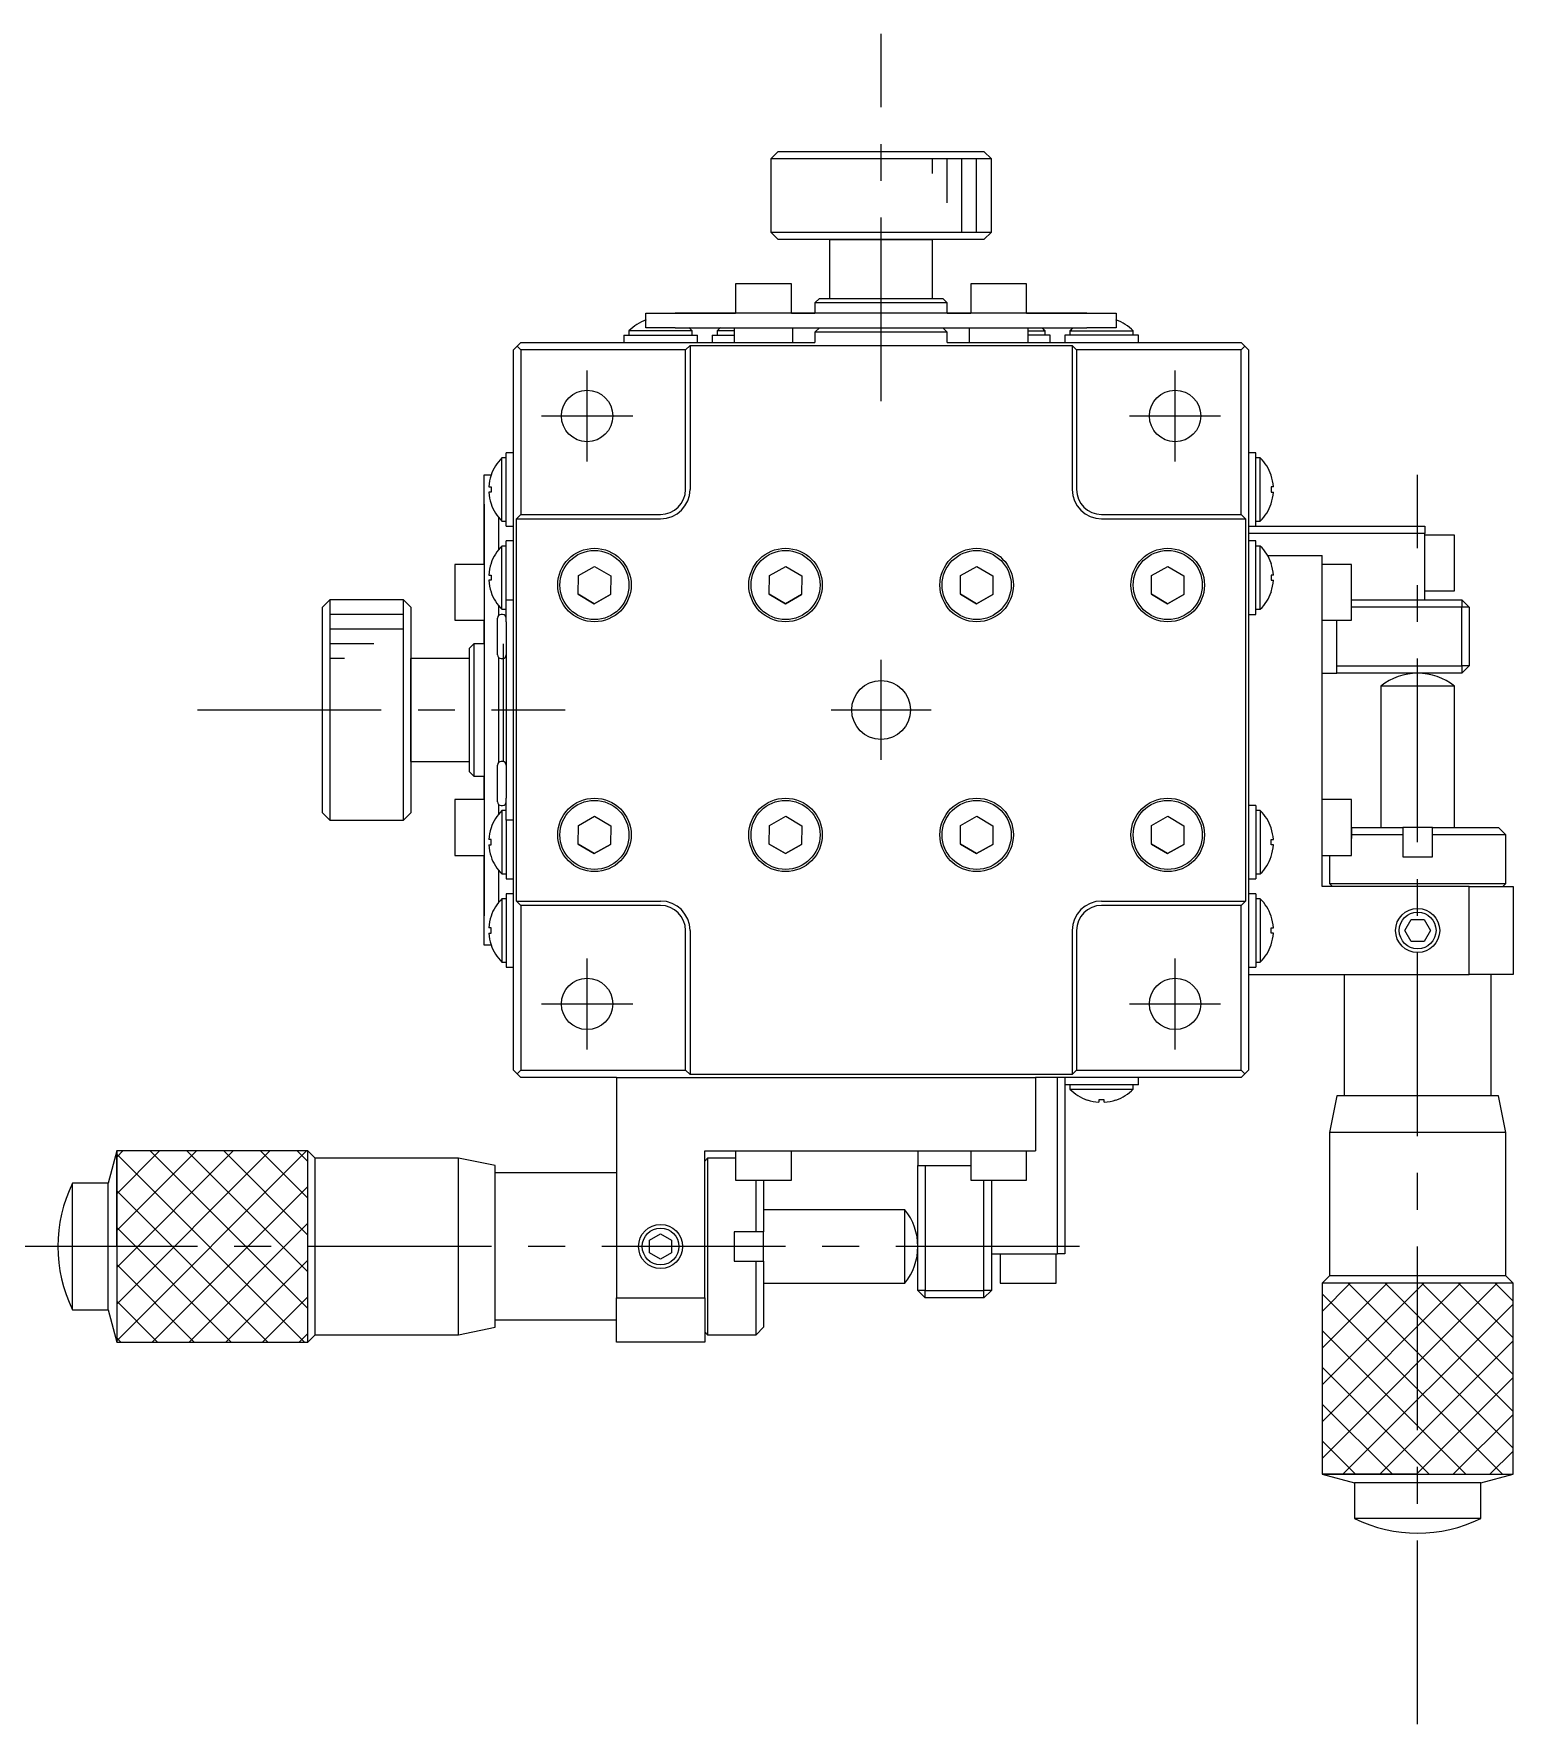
# Model space of a CAD drawing. Extents: x -13 to 402, y -21 to 235.
# Drawn here: x 301.6 to 402.2, y 69.4 to 184.4 of the extents above; entities that cross this region are included whole.
import ezdxf

# ---------------------------------------------------------------- set-up
doc = ezdxf.new("R2010")
doc.units = 0
doc.header["$LTSCALE"] = 10
doc.linetypes.add('CENTER', pattern=[2, 1.25, -0.25, 0.25, -0.25])
doc.layers.get('0').update_dxf_attribs({"linetype": 'CONTINUOUS'})
doc.layers.add('CENTER', color=1, linetype='CENTER')

msp = doc.modelspace()

# ---------------------------------------------------------------- linework, layer by layer
at = {"color": 7, "linetype": 'CONTINUOUS'}
for p, q in [((352.199935, 176.410125), (351.699935, 175.910125)), ((352.199935, 176.410125), (366.199935, 176.410125)), ((366.699935, 175.910125), (366.199935, 176.410125)), ((366.699935, 175.910125), (351.699935, 175.910125)), ((351.699935, 175.910125), (351.699935, 170.910125)), ((366.699935, 170.910125), (366.699935, 175.910125)), ((351.699935, 170.910125), (366.699935, 170.910125)), ((351.699935, 170.910125), (352.199935, 170.410125)), ((366.199935, 170.410125), (352.199935, 170.410125)), ((355.699935, 170.410125), (352.199935, 170.410125)), ((362.699935, 170.410125), (355.699935, 170.410125)), ((355.699935, 170.410125), (362.699935, 170.410125)), ((355.699935, 170.410125), (355.699935, 166.410125)), ((366.199935, 170.410125), (362.699935, 170.410125)), ((362.699935, 166.410125), (362.699935, 170.410125)), ((366.199935, 170.410125), (366.699935, 170.910125)), ((353.099935, 167.410125), (349.299935, 167.410125)), ((349.299935, 167.410125), (349.299935, 165.410125)), ((353.099935, 165.410125), (353.099935, 167.410125)), ((369.099935, 167.410125), (365.299935, 167.410125)), ((365.299935, 167.410125), (365.299935, 165.410125)), ((369.099935, 165.410125), (369.099935, 167.410125)), ((354.999935, 166.410125), (354.699935, 166.110125)), ((363.699935, 166.110125), (354.699935, 166.110125)), ((354.699935, 166.110125), (354.699935, 165.410125)), ((354.999935, 166.410125), (363.399935, 166.410125)), ((363.699935, 166.110125), (363.399935, 166.410125)), ((363.699935, 165.410125), (363.699935, 166.110125)), ((343.199935, 165.410125), (345.199935, 165.410125)), ((343.199935, 164.410125), (343.199935, 165.410125)), ((343.199935, 165.410125), (345.199935, 165.410125)), ((345.199935, 165.410125), (349.299935, 165.410125)), ((373.199935, 165.410125), (345.199935, 165.410125)), ((346.12278, 165.410125), (348.970713, 165.410125)), ((346.12278, 165.410125), (348.274847, 165.410125)), ((348.274847, 165.410125), (349.299935, 165.410125)), ((349.299935, 165.410125), (348.970713, 165.410125)), ((353.099935, 165.410125), (354.699935, 165.410125)), ((354.699935, 165.410125), (353.099935, 165.410125)), ((363.699935, 165.410125), (365.299935, 165.410125)), ((365.299935, 165.410125), (363.699935, 165.410125)), ((369.099935, 165.410125), (373.199935, 165.410125)), ((369.099935, 165.410125), (370.125024, 165.410125)), ((369.429158, 165.410125), (369.099935, 165.410125)), ((369.429158, 165.410125), (372.277091, 165.410125)), ((370.125024, 165.410125), (372.277091, 165.410125)), ((373.199935, 165.410125), (375.199935, 165.410125)), ((373.199935, 165.410125), (375.199935, 165.410125)), ((375.199935, 165.410125), (375.199935, 164.410125)), ((334.699935, 163.410125), (334.449935, 163.160125)), ((334.699935, 163.410125), (350.328156, 163.410125)), ((341.699935, 163.910125), (344.199935, 163.910125)), ((341.699935, 163.910125), (342.049935, 163.910125)), ((341.699935, 163.910125), (341.699935, 163.410125)), ((346.349935, 164.202373), (342.049935, 164.202373)), ((342.049935, 164.202373), (342.049935, 163.910125)), ((345.199935, 164.410125), (343.199935, 164.410125)), ((344.199935, 163.910125), (346.699935, 163.910125)), ((345.199935, 164.410125), (351.199935, 164.410125)), ((346.349935, 163.910125), (346.349935, 164.202373)), ((346.349935, 163.910125), (346.699935, 163.910125)), ((346.699935, 163.410125), (346.699935, 163.910125)), ((347.699935, 163.910125), (349.199935, 163.910125)), ((347.699935, 163.910125), (348.049935, 163.910125)), ((347.699935, 163.910125), (347.699935, 163.410125)), ((349.199935, 164.202373), (348.049935, 164.202373)), ((348.049935, 164.202373), (348.049935, 163.910125)), ((349.199935, 164.410125), (349.199935, 163.410125)), ((350.328156, 163.410125), (352.071715, 163.410125)), ((351.199935, 164.410125), (367.199935, 164.410125)), ((352.071715, 163.410125), (354.699935, 163.410125)), ((353.199935, 163.410125), (353.199935, 164.410125)), ((354.999935, 164.410125), (354.699935, 164.110125)), ((363.699935, 164.110125), (354.699935, 164.110125)), ((354.699935, 164.110125), (354.699935, 163.410125)), ((363.699935, 164.110125), (363.399935, 164.410125)), ((363.699935, 163.410125), (363.699935, 164.110125)), ((363.699935, 163.410125), (366.328156, 163.410125)), ((365.199935, 164.410125), (365.199935, 163.410125)), ((366.328156, 163.410125), (368.071715, 163.410125)), ((367.199935, 164.410125), (373.199935, 164.410125)), ((368.071715, 163.410125), (383.699935, 163.410125)), ((369.199935, 163.410125), (369.199935, 164.410125)), ((369.199935, 164.202373), (370.349935, 164.202373)), ((370.699935, 163.910125), (369.199935, 163.910125)), ((370.349935, 163.910125), (370.349935, 164.202373)), ((370.699935, 163.910125), (370.349935, 163.910125)), ((370.699935, 163.410125), (370.699935, 163.910125)), ((372.049935, 163.910125), (371.699935, 163.910125)), ((374.199935, 163.910125), (371.699935, 163.910125)), ((371.699935, 163.910125), (371.699935, 163.410125)), ((372.049935, 164.202373), (376.349935, 164.202373)), ((372.049935, 164.202373), (372.049935, 163.910125)), ((375.199935, 164.410125), (373.199935, 164.410125)), ((376.699935, 163.910125), (374.199935, 163.910125)), ((376.349935, 163.910125), (376.349935, 164.202373)), ((376.699935, 163.910125), (376.349935, 163.910125)), ((376.699935, 163.410125), (376.699935, 163.910125)), ((383.949935, 163.160125), (383.699935, 163.410125)), ((334.449935, 163.160125), (334.199935, 162.910125)), ((334.199935, 140.410125), (334.199935, 162.910125)), ((334.449935, 163.160125), (334.699935, 162.910125)), ((345.899935, 162.910125), (334.699935, 162.910125)), ((334.699935, 162.910125), (334.699935, 151.710125)), ((345.899935, 162.910125), (346.199935, 163.210125)), ((345.899935, 153.410125), (345.899935, 162.910125)), ((346.199935, 163.210125), (372.199935, 163.210125)), ((346.199935, 163.210125), (346.199935, 153.410125)), ((372.199935, 163.210125), (372.499935, 162.910125)), ((372.199935, 163.210125), (372.199935, 153.410125)), ((372.499935, 162.910125), (372.499935, 153.410125)), ((383.699935, 162.910125), (372.499935, 162.910125)), ((383.699935, 162.910125), (383.949935, 163.160125)), ((383.699935, 151.710125), (383.699935, 162.910125)), ((384.199935, 162.910125), (383.949935, 163.160125)), ((384.199935, 162.910125), (384.199935, 140.41012)), ((333.407688, 151.260125), (333.407688, 155.560125)), ((333.699935, 155.560125), (333.407688, 155.560125)), ((333.699935, 155.560125), (333.699935, 155.910125)), ((333.699935, 153.410125), (333.699935, 155.910125)), ((334.199935, 155.910125), (333.699935, 155.910125)), ((384.699935, 155.910125), (384.199935, 155.910125)), ((384.699935, 155.560125), (384.699935, 155.910125)), ((384.699935, 153.410125), (384.699935, 155.910125)), ((384.992183, 155.560125), (384.699935, 155.560125)), ((384.992183, 151.260125), (384.992183, 155.560125)), ((332.199935, 152.410125), (332.199935, 154.410125)), ((332.199935, 152.410125), (332.199935, 154.410125)), ((332.199935, 154.410125), (332.671508, 154.410125)), ((332.663416, 154.386934), (332.667955, 154.383514)), ((385.736455, 154.386934), (385.731916, 154.383514)), ((332.510755, 153.590125), (332.667955, 153.590125)), ((332.667955, 153.230125), (332.510755, 153.230125)), ((332.667955, 153.590125), (332.667955, 153.230125)), ((333.699935, 150.910125), (333.699935, 153.410125)), ((384.699935, 150.910125), (384.699935, 153.410125)), ((385.889116, 153.590125), (385.731916, 153.590125)), ((385.731916, 153.590125), (385.731916, 153.230125)), ((385.731916, 153.230125), (385.889116, 153.230125)), ((332.199935, 152.410125), (332.199935, 124.410125)), ((332.199935, 148.310125), (332.199935, 152.410125)), ((332.667955, 152.436737), (332.663416, 152.433316)), ((385.731916, 152.436737), (385.736455, 152.433316)), ((332.199935, 149.335214), (332.199935, 151.487281)), ((332.199935, 148.639348), (332.199935, 151.487281)), ((333.199935, 149.336261), (333.199935, 151.483989)), ((333.407688, 151.260125), (333.699935, 151.260125)), ((333.699935, 150.910125), (333.699935, 151.260125)), ((333.699935, 150.910125), (334.199935, 150.910125)), ((334.399935, 151.410125), (334.699935, 151.710125)), ((334.399935, 125.410125), (334.399935, 151.410125)), ((334.399935, 151.410125), (344.199935, 151.410125)), ((334.699935, 151.710125), (344.199935, 151.710125)), ((374.199935, 151.710125), (383.699935, 151.710125)), ((374.199935, 151.410125), (383.999935, 151.410125)), ((383.699935, 151.710125), (383.999935, 151.410125)), ((383.999935, 151.410125), (383.999935, 125.410125)), ((384.199935, 150.910125), (384.699935, 150.910125)), ((384.199935, 150.910125), (384.699935, 150.910125)), ((384.699935, 150.910125), (384.699935, 151.260125)), ((384.699935, 151.260125), (384.992183, 151.260125)), ((384.699935, 150.910125), (396.199935, 150.910125)), ((396.199935, 150.910125), (396.199935, 150.410125)), ((333.407688, 145.260125), (333.407688, 149.560125)), ((333.699935, 149.560125), (333.407688, 149.560125)), ((333.699935, 149.541726), (333.699935, 149.910125)), ((333.699935, 149.606905), (333.699935, 149.910125)), ((334.199935, 149.910125), (333.699935, 149.910125)), ((333.699935, 149.233372), (333.699935, 149.606905)), ((396.199935, 150.410125), (384.199935, 150.410125)), ((384.699935, 149.910125), (384.199935, 149.910125)), ((384.699935, 149.560125), (384.699935, 149.910125)), ((384.699935, 149.606905), (384.699935, 149.910125)), ((384.699935, 149.233372), (384.699935, 149.606905)), ((384.992183, 149.560125), (384.699935, 149.560125)), ((384.992183, 145.260125), (384.992183, 149.560125)), ((396.199935, 145.910125), (396.199935, 150.410125)), ((398.199935, 150.310125), (396.199935, 150.310125)), ((398.199935, 146.510125), (398.199935, 150.310125)), ((332.199935, 148.310125), (332.199935, 149.335214)), ((332.199935, 148.639348), (332.199935, 148.310125)), ((332.663416, 148.386934), (332.667955, 148.383514)), ((332.663416, 148.386934), (332.667955, 148.383514)), ((333.699935, 148.366834), (333.699935, 149.233372)), ((333.699935, 147.410125), (333.699935, 148.366834)), ((384.699935, 148.306045), (384.699935, 149.233372)), ((385.498012, 148.910125), (389.199935, 148.910125)), ((385.736455, 148.386934), (385.731916, 148.383514)), ((385.736455, 148.386934), (385.731916, 148.383514)), ((389.199935, 126.410125), (389.199935, 148.910125)), ((330.199935, 148.310125), (330.199935, 144.510125)), ((332.199935, 148.310125), (330.199935, 148.310125)), ((332.510755, 147.590125), (332.667955, 147.590125)), ((332.667955, 147.230125), (332.510755, 147.230125)), ((332.667955, 147.590125), (332.667955, 147.230125)), ((333.699935, 146.716593), (333.699935, 147.410125)), ((338.594229, 146.285028), (338.605732, 147.555147)), ((338.605732, 147.555147), (339.711439, 148.180244)), ((339.711439, 148.180244), (340.805642, 147.535222)), ((340.805642, 147.535222), (340.794139, 146.265104)), ((351.594229, 146.285028), (351.605732, 147.555147)), ((351.605732, 147.555147), (352.711439, 148.180244)), ((352.711439, 148.180244), (353.805642, 147.535222)), ((353.805642, 147.535222), (353.794139, 146.265104)), ((364.594229, 146.285028), (364.605732, 147.555147)), ((364.605732, 147.555147), (365.711439, 148.180244)), ((365.711439, 148.180244), (366.805642, 147.535222)), ((366.805642, 147.535222), (366.794139, 146.265104)), ((377.594229, 146.285028), (377.605732, 147.555147)), ((377.605732, 147.555147), (378.711439, 148.180244)), ((378.711439, 148.180244), (379.805642, 147.535222)), ((379.805642, 147.535222), (379.794139, 146.265104)), ((384.699935, 147.410125), (384.699935, 148.306045)), ((384.699935, 145.213345), (384.699935, 147.410125)), ((385.889116, 147.590125), (385.731916, 147.590125)), ((385.731916, 147.590125), (385.731916, 147.230125)), ((385.731916, 147.230125), (385.889116, 147.230125)), ((391.199935, 148.310125), (389.199935, 148.310125)), ((391.199935, 144.510125), (391.199935, 148.310125)), ((332.667955, 146.436737), (332.663416, 146.433316)), ((332.667955, 146.436737), (332.663416, 146.433316)), ((333.699935, 146.560028), (333.699935, 146.716593)), ((333.699935, 145.910125), (333.699935, 146.560028)), ((339.688432, 145.640007), (338.594229, 146.285028)), ((338.594229, 146.285028), (339.688432, 145.640007)), ((340.794139, 146.265104), (339.688432, 145.640007)), ((339.688432, 145.640007), (340.794139, 146.265104)), ((352.688432, 145.640007), (351.594229, 146.285028)), ((351.594229, 146.285028), (352.688432, 145.640007)), ((353.794139, 146.265104), (352.688432, 145.640007)), ((352.688432, 145.640007), (353.794139, 146.265104)), ((365.688432, 145.640007), (364.594229, 146.285028)), ((364.594229, 146.285028), (365.688432, 145.640007)), ((366.794139, 146.265104), (365.688432, 145.640007)), ((365.688432, 145.640007), (366.794139, 146.265104)), ((378.688432, 145.640007), (377.594229, 146.285028)), ((377.594229, 146.285028), (378.688432, 145.640007)), ((379.794139, 146.265104), (378.688432, 145.640007)), ((378.688432, 145.640007), (379.794139, 146.265104)), ((385.731916, 146.436737), (385.736455, 146.433316)), ((385.731916, 146.436737), (385.736455, 146.433316)), ((396.199935, 146.510125), (398.199935, 146.510125)), ((321.699935, 145.910125), (321.199935, 145.410125)), ((321.199935, 131.410125), (321.199935, 145.410125)), ((321.699935, 145.910125), (321.699935, 130.910125)), ((326.699935, 145.910125), (321.699935, 145.910125)), ((326.699935, 130.910125), (326.699935, 145.910125)), ((327.199935, 145.410125), (326.699935, 145.910125)), ((327.199935, 145.410125), (327.199935, 131.410125)), ((327.199935, 145.410125), (327.199935, 141.910125)), ((333.199935, 144.860125), (333.199935, 145.483989)), ((333.449935, 144.910125), (333.349935, 144.910125)), ((333.407688, 145.260125), (333.699935, 145.260125)), ((333.699935, 145.910125), (334.199935, 145.910125)), ((333.699935, 144.410125), (333.699935, 145.910125)), ((384.199935, 144.910125), (384.699935, 144.910125)), ((384.699935, 144.910125), (384.699935, 145.260125)), ((384.699935, 145.260125), (384.992183, 145.260125)), ((384.699935, 144.910125), (384.699935, 145.213345)), ((391.199935, 145.910125), (398.699935, 145.910125)), ((398.699935, 145.410125), (391.199935, 145.410125)), ((398.699935, 145.910125), (398.699935, 145.410125)), ((398.699935, 145.910125), (399.199935, 145.410125)), ((398.699935, 141.410125), (398.699935, 145.410125)), ((399.199935, 145.410125), (398.699935, 145.410125)), ((399.199935, 145.410125), (399.199935, 141.410125)), ((330.199935, 144.510125), (332.199935, 144.510125)), ((332.199935, 142.910125), (332.199935, 144.510125)), ((332.199935, 144.510125), (332.199935, 142.910125)), ((333.099935, 142.160125), (333.099935, 144.660125)), ((333.699935, 144.410125), (333.699935, 144.210125)), ((333.699935, 144.210125), (333.699935, 142.610125)), ((389.199935, 144.510125), (391.199935, 144.510125)), ((390.199935, 141.410125), (390.199935, 144.510125)), ((331.499935, 142.910125), (331.199935, 142.610125)), ((331.199935, 134.210125), (331.199935, 142.610125)), ((331.499935, 142.910125), (331.499935, 133.910125)), ((332.199935, 142.910125), (331.499935, 142.910125)), ((333.499935, 142.910125), (333.499935, 134.905074)), ((333.699935, 142.610125), (333.699935, 134.210125)), ((327.199935, 141.910125), (327.199935, 134.910125)), ((327.199935, 134.910125), (327.199935, 141.910125)), ((331.199935, 141.910125), (327.199935, 141.910125)), ((333.199935, 134.860125), (333.199935, 141.960125)), ((333.349935, 141.910125), (333.449935, 141.910125)), ((334.199935, 136.410125), (334.199935, 140.410125)), ((384.199935, 140.41012), (384.199935, 136.41013)), ((389.199935, 140.910125), (390.199935, 140.910125)), ((390.199935, 141.410125), (398.699935, 141.410125)), ((390.199935, 140.910125), (390.199935, 141.410125)), ((398.699935, 140.910125), (390.199935, 140.910125)), ((399.199935, 141.410125), (398.699935, 140.910125)), ((398.699935, 141.410125), (398.699935, 140.910125)), ((399.199935, 141.410125), (398.699935, 141.410125)), ((395.699925, 140.032616), (393.199939, 140.032616)), ((393.199939, 140.032616), (393.199939, 130.410125)), ((398.199931, 140.032616), (395.699925, 140.032616)), ((398.199931, 130.410125), (398.199931, 140.032616)), ((334.199935, 113.910125), (334.199935, 136.410125)), ((384.199935, 136.41013), (384.199935, 113.910125)), ((327.199935, 134.910125), (327.199935, 131.410125)), ((327.199935, 134.910125), (331.199935, 134.910125)), ((333.099935, 132.160125), (333.099935, 134.660125)), ((333.449935, 134.910125), (333.349935, 134.910125)), ((331.199935, 134.210125), (331.499935, 133.910125)), ((331.499935, 133.910125), (332.199935, 133.910125)), ((332.199935, 132.310125), (332.199935, 133.910125)), ((332.199935, 133.910125), (332.199935, 132.310125)), ((333.699935, 134.210125), (333.699935, 132.610125)), ((330.199935, 132.310125), (330.199935, 128.510125)), ((332.199935, 132.310125), (330.199935, 132.310125)), ((333.699935, 132.610125), (333.699935, 132.410125)), ((333.699935, 130.910125), (333.699935, 132.410125)), ((391.199935, 132.310125), (389.199935, 132.310125)), ((391.199935, 128.510125), (391.199935, 132.310125)), ((321.199935, 131.410125), (321.699935, 130.910125)), ((326.699935, 130.910125), (327.199935, 131.410125)), ((333.199935, 131.336261), (333.199935, 131.960125)), ((333.349935, 131.910125), (333.449935, 131.910125)), ((333.407688, 131.560125), (333.407688, 127.260125)), ((333.699935, 131.560125), (333.407688, 131.560125)), ((338.605732, 130.555147), (339.711439, 131.180244)), ((339.711439, 131.180244), (340.805642, 130.535222)), ((351.605732, 130.555147), (352.711439, 131.180244)), ((352.711439, 131.180244), (353.805642, 130.535222)), ((364.605732, 130.555147), (365.711439, 131.180244)), ((365.711439, 131.180244), (366.805642, 130.535222)), ((377.605732, 130.555147), (378.711439, 131.180244)), ((378.711439, 131.180244), (379.805642, 130.535222)), ((384.699935, 131.910125), (384.199935, 131.910125)), ((384.699935, 131.910125), (384.699935, 131.606905)), ((384.699935, 131.910125), (384.699935, 131.560125)), ((384.699935, 131.606905), (384.699935, 131.233372)), ((384.992183, 131.560125), (384.699935, 131.560125)), ((384.699935, 131.233372), (384.699935, 130.103658)), ((384.992183, 131.560125), (384.992183, 127.260125)), ((321.699935, 130.910125), (326.699935, 130.910125)), ((332.667955, 130.383514), (332.663416, 130.386934)), ((332.667955, 130.383514), (332.663416, 130.386934)), ((333.699935, 130.910125), (333.699935, 130.219418)), ((334.199935, 130.910125), (333.699935, 130.910125)), ((333.699935, 130.219418), (333.699935, 130.103658)), ((333.699935, 130.103658), (333.699935, 129.410125)), ((338.594229, 129.285028), (338.605732, 130.555147)), ((340.805642, 130.535222), (340.794139, 129.265104)), ((351.594229, 129.285028), (351.605732, 130.555147)), ((353.805642, 130.535222), (353.794139, 129.265104)), ((364.594229, 129.285028), (364.605732, 130.555147)), ((366.805642, 130.535222), (366.794139, 129.265104)), ((377.594229, 129.285028), (377.605732, 130.555147)), ((379.805642, 130.535222), (379.794139, 129.265104)), ((384.699935, 130.103658), (384.699935, 129.410125)), ((385.731916, 130.383514), (385.736455, 130.386934)), ((385.731916, 130.383514), (385.736455, 130.386934)), ((391.199935, 130.410125), (391.199935, 129.660125)), ((391.199935, 130.410125), (394.699935, 130.410125)), ((396.700007, 130.410125), (394.699864, 130.410125)), ((394.699935, 130.410125), (394.699935, 129.910125)), ((396.699935, 130.410125), (401.199935, 130.410125)), ((396.699935, 129.910125), (396.699935, 130.410125)), ((401.699935, 129.910125), (401.199935, 130.410125)), ((332.667955, 129.590125), (332.510755, 129.590125)), ((332.510755, 129.230125), (332.667955, 129.230125)), ((332.667955, 129.230125), (332.667955, 129.590125)), ((333.699935, 129.410125), (333.699935, 128.612391)), ((339.688432, 128.640007), (338.594229, 129.285028)), ((338.594229, 129.285028), (339.688432, 128.640007)), ((340.794139, 129.265104), (339.688432, 128.640007)), ((339.688432, 128.640007), (340.794139, 129.265104)), ((352.688432, 128.640007), (351.594229, 129.285028)), ((351.594229, 129.285028), (352.688432, 128.640007)), ((353.794139, 129.265104), (352.688432, 128.640007)), ((352.688432, 128.640007), (353.794139, 129.265104)), ((365.688432, 128.640007), (364.594229, 129.285028)), ((364.594229, 129.285028), (365.688432, 128.640007)), ((366.794139, 129.265104), (365.688432, 128.640007)), ((365.688432, 128.640007), (366.794139, 129.265104)), ((378.688432, 128.640007), (377.594229, 129.285028)), ((377.594229, 129.285028), (378.688432, 128.640007)), ((379.794139, 129.265104), (378.688432, 128.640007)), ((378.688432, 128.640007), (379.794139, 129.265104)), ((384.699935, 129.410125), (384.699935, 127.213345)), ((385.731916, 129.590125), (385.889116, 129.590125)), ((385.731916, 129.230125), (385.731916, 129.590125)), ((385.889116, 129.230125), (385.731916, 129.230125)), ((394.699935, 129.910125), (391.199935, 129.910125)), ((394.699935, 129.910125), (394.699935, 128.410125)), ((401.699935, 129.910125), (396.699935, 129.910125)), ((396.699935, 128.410125), (396.699935, 129.910125)), ((401.699935, 126.610125), (401.699935, 129.910125)), ((330.199935, 128.510125), (332.199935, 128.510125)), ((332.199935, 124.410125), (332.199935, 128.510125)), ((332.199935, 127.485037), (332.199935, 128.510125)), ((332.199935, 128.510125), (332.199935, 128.180902)), ((332.199935, 125.33297), (332.199935, 128.180902)), ((332.663416, 128.433316), (332.667955, 128.436737)), ((332.663416, 128.433316), (332.667955, 128.436737)), ((333.699935, 128.612391), (333.699935, 127.586878)), ((385.736455, 128.433316), (385.731916, 128.436737)), ((385.736455, 128.433316), (385.731916, 128.436737)), ((389.199935, 128.510125), (391.199935, 128.510125)), ((389.699935, 128.510125), (389.699935, 126.610125)), ((394.699935, 128.410125), (396.699935, 128.410125)), ((332.199935, 125.33297), (332.199935, 127.485037)), ((333.199935, 125.336261), (333.199935, 127.483989)), ((333.407688, 127.260125), (333.699935, 127.260125)), ((333.699935, 127.586878), (333.699935, 127.213345)), ((333.699935, 127.260125), (333.699935, 126.910125)), ((333.699935, 127.213345), (333.699935, 126.910125)), ((333.699935, 126.910125), (334.199935, 126.910125)), ((384.199935, 126.910125), (384.699935, 126.910125)), ((384.699935, 127.260125), (384.699935, 126.910125)), ((384.699935, 127.260125), (384.992183, 127.260125)), ((384.699935, 127.213345), (384.699935, 126.910125)), ((389.699935, 126.610125), (395.699935, 126.610125)), ((389.699935, 126.610125), (389.899935, 126.410125)), ((395.699935, 126.610125), (401.699935, 126.610125)), ((401.499935, 126.410125), (401.699935, 126.610125)), ((333.407688, 125.560125), (333.407688, 121.260125)), ((333.699935, 125.560125), (333.407688, 125.560125)), ((333.699935, 125.910125), (333.699935, 123.410125)), ((333.699935, 125.910125), (333.699935, 125.560125)), ((334.199935, 125.910125), (333.699935, 125.910125)), ((334.699935, 125.110125), (334.399935, 125.410125)), ((334.399935, 125.410125), (344.199935, 125.410125)), ((374.199935, 125.410125), (383.999935, 125.410125)), ((383.999935, 125.410125), (383.699935, 125.110125)), ((384.699935, 125.910125), (384.199935, 125.910125)), ((384.699935, 125.910125), (384.699935, 123.410125)), ((384.699935, 125.910125), (384.699935, 125.560125)), ((384.992183, 125.560125), (384.699935, 125.560125)), ((384.992183, 125.560125), (384.992183, 121.260125)), ((399.199935, 126.410125), (389.199935, 126.410125)), ((399.199935, 120.410125), (399.199935, 126.410125)), ((399.199935, 126.410125), (402.199935, 126.410125)), ((402.199935, 126.410125), (402.199935, 120.410125)), ((332.199935, 122.410125), (332.199935, 124.410125)), ((332.199935, 122.410125), (332.199935, 124.410125)), ((332.667955, 124.383514), (332.663416, 124.386934)), ((334.699935, 125.110125), (334.699935, 113.910125)), ((344.199935, 125.110125), (334.699935, 125.110125)), ((383.699935, 125.110125), (374.199935, 125.110125)), ((383.699935, 113.910125), (383.699935, 125.110125)), ((385.731916, 124.383514), (385.736455, 124.386934)), ((332.667955, 123.590125), (332.510755, 123.590125)), ((332.510755, 123.230125), (332.667955, 123.230125)), ((332.667955, 123.230125), (332.667955, 123.590125)), ((333.699935, 123.410125), (333.699935, 120.910125)), ((345.899935, 113.910125), (345.899935, 123.410125)), ((346.199935, 123.410125), (346.199935, 113.610125)), ((372.199935, 123.410125), (372.199935, 113.610125)), ((372.499935, 123.410125), (372.499935, 113.910125)), ((384.699935, 123.410125), (384.699935, 120.910125)), ((385.731916, 123.590125), (385.889116, 123.590125)), ((385.731916, 123.230125), (385.731916, 123.590125)), ((385.889116, 123.230125), (385.731916, 123.230125)), ((394.83391, 123.410125), (395.266923, 124.160125)), ((395.266923, 122.660125), (394.83391, 123.410125)), ((395.266923, 124.160125), (396.132948, 124.160125)), ((396.132948, 124.160125), (396.565961, 123.410125)), ((396.565961, 123.410125), (396.132948, 122.660125)), ((332.671508, 122.410125), (332.199935, 122.410125)), ((332.663416, 122.433316), (332.667955, 122.436737)), ((385.736455, 122.433316), (385.731916, 122.436737)), ((396.132948, 122.660125), (395.266923, 122.660125)), ((333.407688, 121.260125), (333.699935, 121.260125)), ((333.699935, 121.260125), (333.699935, 120.910125)), ((333.699935, 120.910125), (334.199935, 120.910125)), ((384.199935, 120.910125), (384.699935, 120.910125)), ((384.699935, 121.260125), (384.699935, 120.910125)), ((384.699935, 121.260125), (384.992183, 121.260125)), ((384.199935, 120.410125), (399.199935, 120.410125)), ((390.699935, 120.410125), (390.699935, 112.160125)), ((402.199935, 120.410125), (399.199935, 120.410125)), ((400.699935, 112.160125), (400.699935, 120.410125)), ((334.199935, 113.910125), (334.449935, 113.660125)), ((334.449935, 113.660125), (334.699935, 113.910125)), ((334.699935, 113.910125), (345.899935, 113.910125)), ((346.199935, 113.610125), (345.899935, 113.910125)), ((372.499935, 113.910125), (372.199935, 113.610125)), ((372.499935, 113.910125), (383.699935, 113.910125)), ((383.699935, 113.910125), (383.949935, 113.660125)), ((383.949935, 113.660125), (384.199935, 113.910125)), ((334.449935, 113.660125), (334.699935, 113.410125)), ((341.199935, 113.410125), (334.699935, 113.410125)), ((341.199935, 113.410125), (357.19994, 113.410125)), ((341.199935, 113.410125), (341.199935, 98.410125)), ((372.199935, 113.610125), (346.199935, 113.610125)), ((357.19994, 113.410125), (361.19993, 113.410125)), ((361.19993, 113.410125), (369.699935, 113.410125)), ((369.699935, 113.410125), (369.699935, 108.410125)), ((383.699935, 113.410125), (369.699935, 113.410125)), ((371.199935, 101.410125), (371.199935, 113.410125)), ((371.699935, 113.410125), (371.699935, 101.410125)), ((372.049935, 112.910125), (371.699935, 112.910125)), ((374.199935, 112.910125), (371.699935, 112.910125)), ((372.049935, 112.910125), (372.049935, 112.617878)), ((376.699935, 112.910125), (374.199935, 112.910125)), ((376.699935, 112.910125), (376.349935, 112.910125)), ((376.349935, 112.617878), (376.349935, 112.910125)), ((376.699935, 112.910125), (376.699935, 113.410125)), ((383.699935, 113.410125), (383.949935, 113.660125)), ((372.049935, 112.617878), (376.349935, 112.617878)), ((373.226547, 111.878144), (373.223127, 111.873605)), ((374.379935, 111.878144), (374.019935, 111.878144)), ((374.019935, 111.878144), (374.019935, 111.720945)), ((374.379935, 111.720945), (374.379935, 111.878144)), ((375.176744, 111.873605), (375.173324, 111.878144)), ((390.199938, 112.160125), (389.699939, 109.660126)), ((395.699913, 112.160125), (390.199938, 112.160125)), ((401.199932, 112.160125), (395.699913, 112.160125)), ((401.699931, 109.660126), (401.199932, 112.160125)), ((395.699911, 109.660126), (389.699939, 109.660126)), ((389.699939, 109.660126), (389.699939, 99.910121)), ((401.699931, 109.660126), (395.699911, 109.660126)), ((401.699931, 99.910121), (401.699931, 109.660126)), ((307.199928, 108.410124), (306.61044, 106.210125)), ((307.199928, 101.910163), (307.199928, 108.410124)), ((320.199929, 108.410124), (307.199928, 108.410124)), ((307.199928, 108.410124), (307.199928, 95.410126)), ((320.699931, 107.910121), (320.199929, 108.410124)), ((320.199929, 95.410126), (320.199929, 108.410124)), ((347.199935, 98.410125), (347.199935, 108.410125)), ((347.199935, 108.410125), (369.699935, 108.410125)), ((349.299935, 108.410125), (349.299935, 106.410125)), ((353.099935, 106.410125), (353.099935, 108.410125)), ((361.699935, 108.410125), (361.699935, 107.410125)), ((365.299935, 108.410125), (365.299935, 106.410125)), ((369.099935, 106.410125), (369.099935, 108.410125)), ((320.699931, 101.91016), (320.699931, 107.910121)), ((330.449936, 107.910121), (320.699931, 107.910121)), ((330.449936, 101.91016), (330.449936, 107.910121)), ((332.949935, 107.410122), (330.449936, 107.910121)), ((332.949935, 101.910157), (332.949935, 107.410122)), ((347.399935, 107.910125), (347.199935, 107.710125)), ((347.399935, 107.910125), (347.399935, 101.910125)), ((349.299935, 107.910125), (347.399935, 107.910125)), ((361.699935, 98.910125), (361.699935, 107.410125)), ((361.699935, 107.410125), (362.199935, 107.410125)), ((362.199935, 107.410125), (362.199935, 98.910125)), ((362.199935, 107.410125), (365.299935, 107.410125)), ((304.199929, 101.91015), (304.199929, 106.210125)), ((306.61044, 106.210125), (304.199929, 106.210125)), ((306.61044, 101.91015), (306.61044, 106.210125)), ((341.199935, 106.910125), (332.949935, 106.910125)), ((349.299935, 106.410125), (353.099935, 106.410125)), ((350.699935, 102.910125), (350.699935, 106.410125)), ((351.199935, 106.410125), (351.199935, 102.910125)), ((365.299935, 106.410125), (369.099935, 106.410125)), ((366.199935, 98.910125), (366.199935, 106.410125)), ((366.699935, 106.410125), (366.699935, 98.910125)), ((360.822426, 104.410121), (351.199935, 104.410121)), ((360.822426, 101.91014), (360.822426, 104.410121)), ((343.449935, 102.343138), (344.199935, 102.776151)), ((344.199935, 102.776151), (344.949935, 102.343138)), ((349.199935, 102.910125), (349.199935, 100.910125)), ((350.699935, 102.910125), (349.199935, 102.910125)), ((351.199935, 102.910125), (350.699935, 102.910125)), ((351.199935, 100.910053), (351.199935, 102.910197)), ((304.199929, 97.610125), (304.199929, 101.91015)), ((306.61044, 97.610125), (306.61044, 101.91015)), ((320.199929, 95.410126), (320.199929, 101.910163)), ((320.699931, 95.910129), (320.699931, 101.91016)), ((330.449936, 95.910129), (330.449936, 101.91016)), ((332.949935, 96.410128), (332.949935, 101.910157)), ((343.449935, 101.477112), (343.449935, 102.343138)), ((344.199935, 101.0441), (343.449935, 101.477112)), ((344.949935, 101.477112), (344.199935, 101.0441)), ((344.949935, 102.343138), (344.949935, 101.477112)), ((347.399935, 101.910125), (347.399935, 95.910125)), ((360.822426, 99.410129), (360.822426, 101.91014)), ((366.699935, 101.410125), (371.199935, 101.410125)), ((367.299935, 101.410125), (367.299935, 99.410125)), ((371.099935, 99.410125), (371.099935, 101.410125)), ((371.699935, 101.410125), (371.199935, 101.410125)), ((349.199935, 100.910125), (350.699935, 100.910125)), ((350.699935, 95.910125), (350.699935, 100.910125)), ((350.699935, 100.910125), (351.199935, 100.910125)), ((351.199935, 100.910125), (351.199935, 96.410125)), ((351.199935, 99.410129), (360.822426, 99.410129)), ((362.199935, 98.410125), (361.699935, 98.910125)), ((362.199935, 98.910125), (361.699935, 98.910125)), ((362.199935, 98.910125), (366.199935, 98.910125)), ((362.199935, 98.410125), (362.199935, 98.910125)), ((366.199935, 98.410125), (366.199935, 98.910125)), ((366.699935, 98.910125), (366.199935, 98.910125)), ((366.699935, 98.910125), (366.199935, 98.410125)), ((367.299935, 99.410125), (371.099935, 99.410125)), ((389.699939, 99.910121), (389.199936, 99.410119)), ((395.699909, 99.410119), (389.199936, 99.410119)), ((402.199934, 99.410119), (389.199936, 99.410119)), ((389.199936, 99.410119), (389.199936, 86.410118)), ((395.699911, 99.910121), (389.699939, 99.910121)), ((401.699931, 99.910121), (395.699911, 99.910121)), ((402.199934, 99.410119), (401.699931, 99.910121)), ((402.199934, 86.410118), (402.199934, 99.410119)), ((341.199935, 98.410125), (347.199935, 98.410125)), ((341.199935, 95.410125), (341.199935, 98.410125)), ((347.199935, 98.410125), (347.199935, 95.410125)), ((366.199935, 98.410125), (362.199935, 98.410125)), ((304.199929, 97.610125), (306.61044, 97.610125)), ((306.61044, 97.610125), (307.199928, 95.410126)), ((332.949935, 96.910125), (341.199935, 96.910125)), ((320.199929, 95.410126), (320.699931, 95.910129)), ((320.699931, 95.910129), (330.449936, 95.910129)), ((330.449936, 95.910129), (332.949935, 96.410128)), ((347.199935, 96.110125), (347.399935, 95.910125)), ((347.399935, 95.910125), (350.699935, 95.910125)), ((350.699935, 95.910125), (351.199935, 96.410125)), ((307.199928, 95.410126), (320.199929, 95.410126)), ((347.199935, 95.410125), (341.199935, 95.410125)), ((395.699909, 86.410118), (389.199936, 86.410118)), ((389.199936, 86.410118), (391.399935, 85.82063)), ((389.199936, 86.410118), (402.199934, 86.410118)), ((399.999935, 85.82063), (402.199934, 86.410118)), ((395.699918, 85.82063), (391.399935, 85.82063)), ((391.399935, 85.82063), (391.399935, 83.410119)), ((399.999935, 85.82063), (395.699918, 85.82063)), ((399.999935, 83.410119), (399.999935, 85.82063)), ((395.699918, 83.410119), (391.399935, 83.410119)), ((399.999935, 83.410119), (395.699918, 83.410119))]:
    msp.add_line(p, q, dxfattribs=at)
at = {"color": 3, "linetype": 'CONTINUOUS'}
for p, q in [((362.699935, 174.910125), (362.699935, 175.910125)), ((363.699935, 172.910125), (363.699935, 175.910125)), ((364.699935, 170.910125), (364.699935, 175.910125)), ((365.699935, 170.910125), (365.699935, 175.910125)), ((326.699935, 144.910125), (321.699935, 144.910125)), ((326.699935, 143.910125), (321.699935, 143.910125)), ((324.699935, 142.910125), (321.699935, 142.910125)), ((322.699935, 141.910125), (321.699935, 141.910125)), ((307.199928, 107.989739), (307.620314, 108.410124)), ((307.199928, 105.489739), (310.120314, 108.410124)), ((307.199928, 102.989739), (312.620314, 108.410124)), ((307.199928, 100.489739), (315.120314, 108.410124)), ((307.199928, 97.989739), (317.620314, 108.410124)), ((307.199928, 95.489739), (320.120314, 108.410124)), ((307.199928, 108.190018), (319.97982, 95.410126)), ((309.479822, 108.410124), (320.199929, 97.690017)), ((311.979822, 108.410124), (320.199929, 100.190017)), ((314.479822, 108.410124), (320.199929, 102.690017)), ((316.979822, 108.410124), (320.199929, 105.190017)), ((319.479822, 108.410124), (320.199929, 107.690017)), ((309.620316, 95.410126), (320.199929, 105.98974)), ((307.199928, 105.690018), (317.47982, 95.410126)), ((307.199928, 103.190018), (314.97982, 95.410126)), ((312.120316, 95.410126), (320.199929, 103.48974)), ((307.199928, 100.690018), (312.47982, 95.410126)), ((314.620316, 95.410126), (320.199929, 100.98974)), ((389.199936, 97.489747), (391.120309, 99.410119)), ((389.199936, 94.989747), (393.620309, 99.410119)), ((389.199936, 92.489747), (396.120309, 99.410119)), ((389.199936, 89.989747), (398.620309, 99.410119)), ((389.199936, 87.489747), (401.120309, 99.410119)), ((390.979827, 99.410119), (402.199934, 88.190012)), ((393.479827, 99.410119), (402.199934, 90.690012)), ((395.979827, 99.410119), (402.199934, 93.190012)), ((398.479827, 99.410119), (402.199934, 95.690012)), ((400.979827, 99.410119), (402.199934, 98.190012)), ((307.199928, 98.190018), (309.97982, 95.410126)), ((317.120316, 95.410126), (320.199929, 98.48974)), ((389.199936, 98.69001), (401.479828, 86.410118)), ((390.620308, 86.410118), (402.199934, 97.989745)), ((307.199928, 95.690018), (307.47982, 95.410126)), ((319.620316, 95.410126), (320.199929, 95.98974)), ((389.199936, 96.19001), (398.979828, 86.410118)), ((393.120308, 86.410118), (402.199934, 95.489745)), ((389.199936, 93.69001), (396.479828, 86.410118)), ((395.620308, 86.410118), (402.199934, 92.989745)), ((389.199936, 91.19001), (393.979828, 86.410118)), ((398.120308, 86.410118), (402.199934, 90.489745)), ((389.199936, 88.69001), (391.479828, 86.410118)), ((400.620308, 86.410118), (402.199934, 87.989745))]:
    msp.add_line(p, q, dxfattribs=at)
at = {"color": 7, "linetype": 'CONTINUOUS'}
for centre, radius in [((339.199935, 158.410125), 1.75), ((379.199935, 158.410125), 1.75), ((339.699935, 146.910125), 2.5), ((339.699935, 146.910125), 2.35), ((352.699935, 146.910125), 2.5), ((352.699935, 146.910125), 2.35), ((365.699935, 146.910125), 2.5), ((365.699935, 146.910125), 2.35), ((378.699935, 146.910125), 2.5), ((378.699935, 146.910125), 2.35), ((359.199935, 138.410125), 2), ((339.699935, 129.910125), 2.5), ((339.699935, 129.910125), 2.35), ((352.699935, 129.910125), 2.5), ((352.699935, 129.910125), 2.35), ((365.699935, 129.910125), 2.5), ((365.699935, 129.910125), 2.35), ((378.699935, 129.910125), 2.5), ((378.699935, 129.910125), 2.35), ((395.699935, 123.410125), 1.25), ((339.199935, 118.410125), 1.75), ((379.199935, 118.410125), 1.75), ((344.199935, 101.910125), 1.25)]:
    msp.add_circle(centre, radius, dxfattribs=at)
at = {"color": 3, "linetype": 'CONTINUOUS'}
for centre in [(395.699935, 123.410125), (344.199935, 101.910125)]:
    msp.add_circle(centre, 1.5, dxfattribs=at)
at = {"color": 7, "linetype": 'CONTINUOUS'}
for centre, radius, start, end in [((344.199935, 162.110125), 3, 109.002108, 135.779956), ((374.199935, 162.110125), 3, 44.220044, 70.997892), ((344.199935, 162.110125), 3, 44.220044, 50.055435), ((350.199935, 162.110125), 3, 129.944505, 135.779956), ((368.199935, 162.110125), 3, 44.220044, 50.055436), ((374.199935, 162.110125), 3, 129.944505, 135.779956), ((335.499935, 153.410125), 3, 134.220044, 160.997892), ((382.899935, 153.410125), 3, 19.002108, 45.779956), ((335.499935, 153.410125), 2.994595, 161.031491, 176.553971), ((382.899935, 153.410125), 2.994595, 3.446029, 18.968509), ((335.499935, 153.410125), 2.994595, 183.446029, 198.968509), ((344.199935, 153.410125), 1.7, 270, 0), ((344.199935, 153.410125), 2, 270, 0), ((374.199935, 153.410125), 2, 180, 270), ((374.199935, 153.410125), 1.7, 180, 270), ((382.899935, 153.410125), 2.994595, 341.031491, 356.553971), ((335.499935, 153.410125), 3, 199.002108, 225.779956), ((382.899935, 153.410125), 3, 314.220044, 340.997892), ((335.499935, 147.410125), 3, 134.220044, 160.997892), ((382.899935, 147.410125), 3, 19.002108, 45.779956), ((335.499935, 147.410125), 2.994595, 161.031491, 176.553971), ((382.899935, 147.410125), 2.994595, 3.446029, 18.968509), ((335.499935, 147.410125), 2.994595, 183.446029, 198.968509), ((382.899935, 147.410125), 2.994595, 341.031491, 356.553971), ((335.499935, 147.410125), 3, 199.002108, 225.779956), ((382.899935, 147.410125), 3, 314.220044, 340.997892), ((333.349935, 144.660125), 0.25, 90, 180), ((333.449935, 144.660125), 0.25, 0, 90), ((333.349935, 142.160125), 0.25, 180, 270), ((333.449935, 142.160125), 0.25, 270, 0), ((395.699938, 136.910121), 3.999997, 90, 128.682205), ((395.699938, 136.910121), 3.999997, 51.317827, 90), ((333.349935, 134.660125), 0.25, 90, 180), ((333.449935, 134.660125), 0.25, 0, 90), ((335.499935, 129.410125), 3, 134.220044, 160.997892), ((333.349935, 132.160125), 0.25, 180, 270), ((333.449935, 132.160125), 0.25, 270, 0), ((382.899935, 129.410125), 3, 19.002108, 45.779956), ((335.499935, 129.410125), 2.994595, 161.031491, 176.553971), ((382.899935, 129.410125), 2.994595, 3.446029, 18.968509), ((335.499935, 129.410125), 2.994595, 183.446029, 198.968509), ((382.899935, 129.410125), 2.994595, 341.031491, 356.553971), ((335.499935, 129.410125), 3, 199.002108, 225.779956), ((382.899935, 129.410125), 3, 314.220044, 340.997892), ((335.499935, 123.410125), 3, 134.220044, 160.997892), ((344.199935, 123.410125), 2, 0, 90), ((374.199935, 123.410125), 2, 90, 180), ((382.899935, 123.410125), 3, 19.002108, 45.779956), ((335.499935, 123.410125), 2.994595, 161.031491, 176.553971), ((344.199935, 123.410125), 1.7, 0, 90), ((374.199935, 123.410125), 1.7, 90, 180), ((382.899935, 123.410125), 2.994595, 3.446029, 18.968509), ((335.499935, 123.410125), 2.994595, 183.446029, 198.968509), ((382.899935, 123.410125), 2.994595, 341.031491, 356.553971), ((335.499935, 123.410125), 3, 199.002108, 225.779956), ((382.899935, 123.410125), 3, 314.220044, 340.997892), ((374.199935, 114.710125), 3, 224.220044, 250.997892), ((374.199935, 114.710125), 2.994595, 251.031491, 266.553971), ((374.199935, 114.710125), 2.994595, 273.446029, 288.968509), ((374.199935, 114.710125), 3, 289.002108, 315.779956), ((312.94493, 101.910123), 9.745001, 153.816202, 206.183785), ((357.699931, 101.910122), 3.999997, 0, 38.682205), ((357.699931, 101.910122), 3.999997, 321.317827, 0), ((395.699938, 92.15512), 9.745001, 243.816202, 296.183785)]:
    msp.add_arc(centre, radius, start, end, dxfattribs=at)
at = {"layer": 'CENTER', "color": 1, "linetype": 'CENTER'}
for p, q in [((359.199935, 159.410122), (359.199935, 184.410122)), ((339.199935, 155.310125), (339.199935, 161.510125)), ((379.199935, 155.310125), (379.199935, 161.510125)), ((336.099935, 158.410125), (342.299935, 158.410125)), ((376.099935, 158.410125), (382.299935, 158.410125)), ((395.699935, 69.410122), (395.699935, 154.410122)), ((359.199935, 135.010125), (359.199935, 141.810125)), ((312.699932, 138.410125), (337.699932, 138.410125)), ((355.799935, 138.410125), (362.599935, 138.410125)), ((339.199935, 115.310125), (339.199935, 121.510125)), ((379.199935, 115.310125), (379.199935, 121.510125)), ((336.099935, 118.410125), (342.299935, 118.410125)), ((376.099935, 118.410125), (382.299935, 118.410125)), ((372.699932, 101.910125), (292.699932, 101.910125))]:
    msp.add_line(p, q, dxfattribs=at)

doc.saveas('drawing.dxf')
